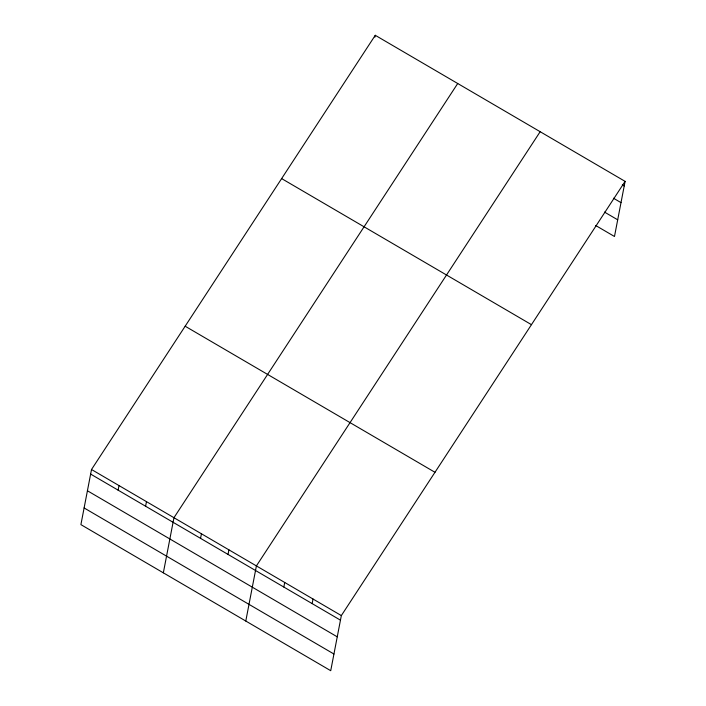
<?xml version="1.0" encoding="UTF-8"?>
<svg xmlns="http://www.w3.org/2000/svg" width="706" height="706" viewBox="0 0 706 706"><rect width="100%" height="100%" fill="white"/><g stroke="black" fill="none" stroke-linecap="round" stroke-linejoin="round"><path stroke-width="1.06" d="M91.515 469.508L80.899 524.629L330.726 670.7L341.342 615.579L625.101 181.371L375.274 35.3L91.515 469.508L341.342 615.579M118.114 490.158L118.996 485.578M145.595 506.22L146.477 501.639M163.342 572.831L173.958 517.71L457.717 83.502M200.557 538.36L201.439 533.78M228.038 554.431L228.92 549.85M245.785 621.033L256.402 565.921L540.161 131.713M374.921 37.136L375.274 35.3M283.838 587.048L284.712 582.476M312.149 603.604L313.032 599.023M625.101 181.371L614.485 236.492L595.608 225.452M622.33 184.848L624.219 185.952M613.452 198.218L621.006 202.631M604.486 212.091L617.697 219.813M281.632 178.592L531.459 324.663M185.157 326.216L434.984 472.296M90.633 474.088L340.46 620.159M87.42 490.767L337.247 636.838M84.111 507.949L333.938 654.021"/></g></svg>
